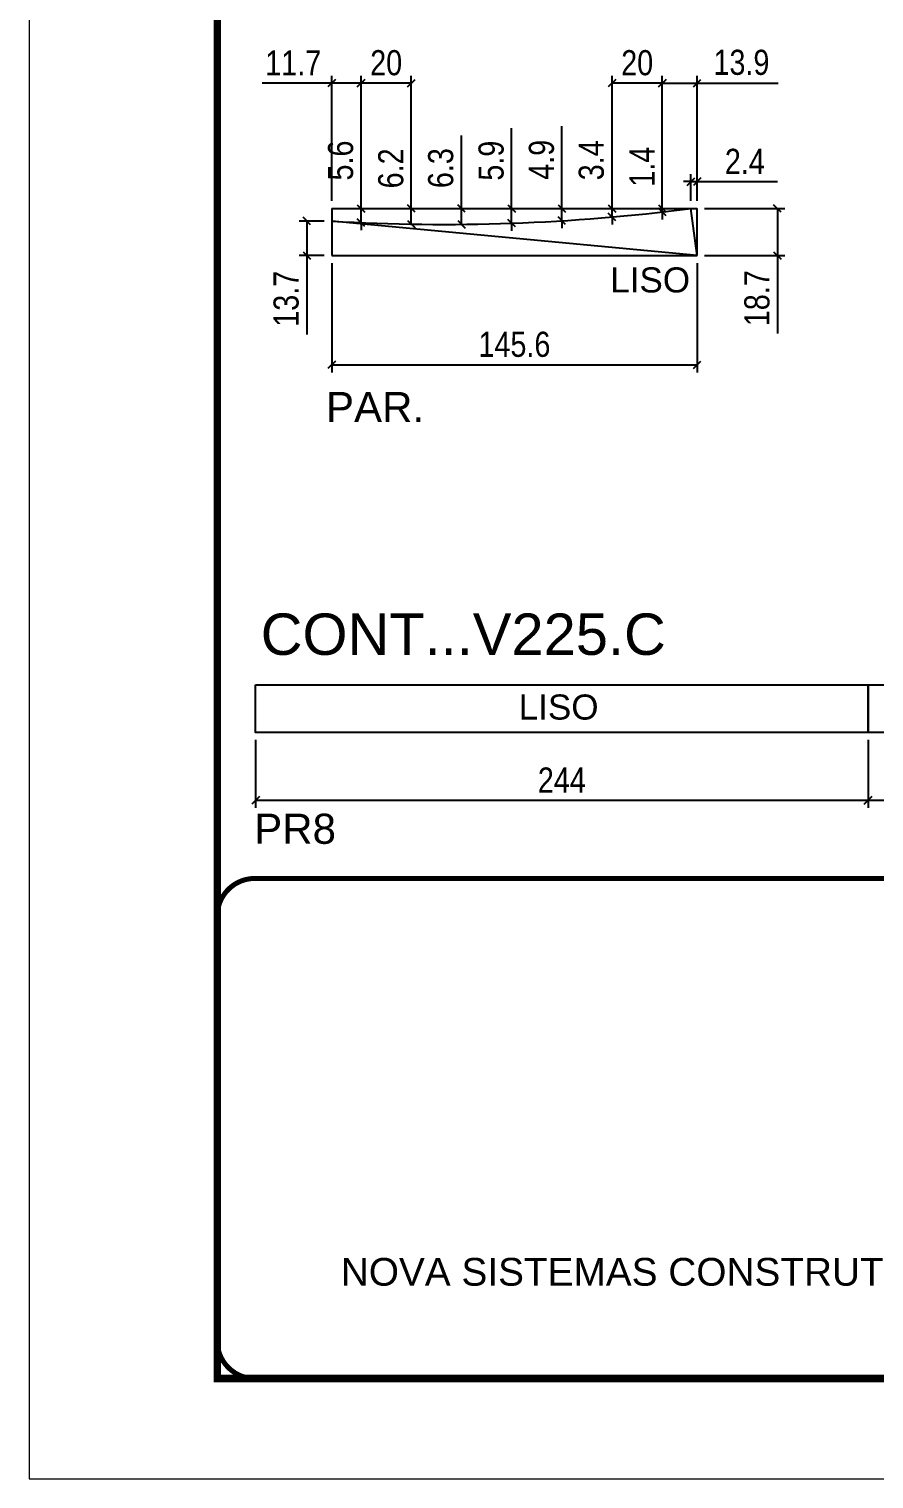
# Model space of a CAD drawing. Extents: x 5442 to 11695, y -218 to 3129.
# Drawn here: x 8625 to 8962, y -218 to 360 of the extents above; entities that cross this region are included whole.
import ezdxf
from ezdxf.enums import TextEntityAlignment as Align

# ---------------------------------------------------------------- set-up
doc = ezdxf.new("R2010")
doc.units = 0
doc.linetypes.add('CONTINUO', pattern=[0])
doc.linetypes.add('DASHED', pattern=[0.75, 0.5, -0.25])
for name, color, linetype in [('5', 5, 'Continuous'), ('COTA', 241, 'Continuous'), ('NOMENCLATURA', 7, 'Continuous'), ('Painéis', 200, 'Continuous')]:
    doc.layers.add(name, color=color, linetype=linetype)
for name, color, linetype, lineweight in [('Escoras', 2, 'Continuous', 25), ('Folhas', 255, 'Continuous', 9), ('Romaneio', 3, 'Continuous', 13), ('SARRAFO DE PRESSAO', 251, 'DASHED', 9)]:
    doc.layers.add(name, color=color, linetype=linetype, lineweight=lineweight)
doc.styles.add('ARIAL', font='arial.ttf')
doc.styles.add('COTA TECNICA-50', font='techl___.ttf', dxfattribs={"height": 10})
doc.styles.get("Standard").update_dxf_attribs({"font": 'arial.ttf'})
doc.dimstyles.new('COTA PAINEL-50', dxfattribs={"dimtxt": 10, "dimasz": 3, "dimexe": 3, "dimexo": 3, "dimgap": 3, "dimtad": 1, "dimdec": 1, "dimzin": 12, "dimdsep": 46, "dimtxsty": 'COTA TECNICA-50', "dimblk1": 'OBLIQUE', "dimblk2": 'OBLIQUE', "dimsah": 1, "dimcen": 0.9, "dimclrd": 4, "dimclre": 4, "dimclrt": 240, "dimadec": 1, "dimazin": 3, "dimtfac": 1, "dimtdec": 1, "dimtmove": 0, "dimatfit": 3, "dimfxl": 1, "dimtolj": 1, "dimtzin": 12, "dimarcsym": 0})

# ---------------------------------------------------------------- blocks, each defined once
blk = doc.blocks.new('9999999999')
at = {"color": 30, "linetype": 'CONTINUO', "const_width": 2}
blk.add_lwpolyline([(99583.98, 34230.21), (99583.98, 34414.45, 0.414214), (99568.98, 34429.45), (98228.98, 34429.45, 0.414214), (98213.98, 34414.45), (98213.98, 34245.21, 0.414214), (98228.98, 34230.21), (99583.98, 34230.21)], format="xyb", dxfattribs=at)
at = {"layer": 'Folhas'}
blk.add_lwpolyline([(98138.98, 34190.21), (99623.98, 34190.21), (99623.98, 35240.21), (98138.98, 35240.21)], close=True, dxfattribs=at)
at = {"layer": 'Folhas', "color": 30, "const_width": 3}
blk.add_lwpolyline([(98213.98, 34230.21), (99583.98, 34230.21), (99583.98, 35200.21), (98213.98, 35200.21)], close=True, dxfattribs=at)
at = {"color": 7, "linetype": 'Continuous', "ltscale": 5, "style": 'ARIAL'}
blk.add_text('NOVA SISTEMAS CONSTRUTIVOS', height=11.0592, dxfattribs=at).set_placement((98263.19, 34267.21))
blk = doc.blocks.new('_Oblique')
at = {"color": 0, "linetype": 'ByBlock', "lineweight": -2}
blk.add_line((-0.5, -0.5), (0.5, 0.5), dxfattribs=at)
blk = doc.blocks.new('*D1558')
at = {"layer": 'Defpoints', "color": 0, "linetype": 'ByBlock', "transparency": 16777216}
for p in [(8745.97, 269.29), (8891.52, 269.29), (8891.52, 225.73)]:
    blk.add_point(p, dxfattribs=at)
at = {"layer": 'Escoras', "color": 4, "linetype": 'ByBlock', "lineweight": -2, "transparency": 16777216}
for p, q in [((8745.97, 266.29), (8745.97, 222.73)), ((8891.52, 266.29), (8891.52, 222.73)), ((8745.97, 225.73), (8891.52, 225.73))]:
    blk.add_line(p, q, dxfattribs=at)
at = {"layer": 'Escoras', "color": 4, "linetype": 'ByBlock', "lineweight": -2, "transparency": 16777216, "xscale": 3, "yscale": 3, "zscale": 3, "rotation": 180}
blk.add_blockref('_Oblique', (8745.97, 225.73), dxfattribs=at)
at = {"layer": 'Escoras', "color": 4, "linetype": 'ByBlock', "lineweight": -2, "transparency": 16777216, "xscale": 3, "yscale": 3, "zscale": 3}
blk.add_blockref('_Oblique', (8891.52, 225.73), dxfattribs=at)
at = {"layer": 'Escoras', "color": 240, "linetype": 'ByBlock', "transparency": 16777216, "insert": (8818.74, 233.84), "char_height": 10, "attachment_point": 5, "style": 'COTA TECNICA-50'}
blk.add_mtext('\\A1;145.6', dxfattribs=at)
blk = doc.blocks.new('*D1559')
at = {"layer": 'Defpoints', "color": 0, "linetype": 'ByBlock', "transparency": 16777216}
for p in [(8891.52, 288.03), (8891.52, 269.29), (8923.49, 269.29)]:
    blk.add_point(p, dxfattribs=at)
at = {"layer": 'Escoras', "color": 4, "linetype": 'ByBlock', "lineweight": -2, "transparency": 16777216}
for p, q in [((8894.52, 288.03), (8926.49, 288.03)), ((8923.49, 288.03), (8923.49, 269.29)), ((8894.52, 269.29), (8926.49, 269.29)), ((8923.49, 269.29), (8923.49, 238.26))]:
    blk.add_line(p, q, dxfattribs=at)
at = {"layer": 'Escoras', "color": 4, "linetype": 'ByBlock', "lineweight": -2, "transparency": 16777216, "xscale": 3, "yscale": 3, "zscale": 3}
for p, rotation in [((8923.49, 288.03), 90), ((8923.49, 269.29), 270)]:
    blk.add_blockref('_Oblique', p, dxfattribs=dict(at, rotation=rotation))
at = {"layer": 'Escoras', "color": 240, "linetype": 'ByBlock', "transparency": 16777216, "insert": (8915.4, 252.27), "char_height": 10, "attachment_point": 5, "rotation": 90, "style": 'COTA TECNICA-50'}
blk.add_mtext('\\A1;18.7', dxfattribs=at)
blk = doc.blocks.new('*D1146')
at = {"layer": 'Defpoints', "color": 0, "linetype": 'ByBlock', "transparency": 16777216}
for p in [(8891.52, 298.72), (8889.08, 288.03), (8891.52, 288.03)]:
    blk.add_point(p, dxfattribs=at)
at = {"layer": 'Escoras', "color": 4, "linetype": 'ByBlock', "lineweight": -2, "transparency": 16777216}
for p, q in [((8889.08, 291.03), (8889.08, 301.72)), ((8891.52, 291.03), (8891.52, 301.72)), ((8889.08, 298.72), (8886.08, 298.72)), ((8889.08, 298.72), (8891.52, 298.72)), ((8891.52, 298.72), (8923.55, 298.72))]:
    blk.add_line(p, q, dxfattribs=at)
at = {"layer": 'Escoras', "color": 4, "linetype": 'ByBlock', "lineweight": -2, "transparency": 16777216, "xscale": 3, "yscale": 3, "zscale": 3}
blk.add_blockref('_Oblique', (8889.08, 298.72), dxfattribs=at)
at = {"layer": 'Escoras', "color": 4, "linetype": 'ByBlock', "lineweight": -2, "transparency": 16777216, "xscale": 3, "yscale": 3, "zscale": 3, "rotation": 180}
blk.add_blockref('_Oblique', (8891.52, 298.72), dxfattribs=at)
at = {"layer": 'Escoras', "color": 240, "linetype": 'ByBlock', "transparency": 16777216, "insert": (8910.53, 306.79), "char_height": 10, "attachment_point": 5, "style": 'COTA TECNICA-50'}
blk.add_mtext('\\A1;2.4', dxfattribs=at)
blk = doc.blocks.new('*D1147')
at = {"layer": 'Defpoints', "color": 0, "linetype": 'ByBlock', "transparency": 16777216}
for p in [(8877.64, 337.92), (8877.64, 288.03), (8891.52, 288.03)]:
    blk.add_point(p, dxfattribs=at)
at = {"layer": 'Escoras', "color": 4, "linetype": 'ByBlock', "lineweight": -2, "transparency": 16777216}
for p, q in [((8877.64, 291.03), (8877.64, 340.92)), ((8891.52, 291.03), (8891.52, 340.92)), ((8877.64, 337.92), (8891.52, 337.92)), ((8891.52, 337.92), (8923.83, 337.92))]:
    blk.add_line(p, q, dxfattribs=at)
at = {"layer": 'Escoras', "color": 4, "linetype": 'ByBlock', "lineweight": -2, "transparency": 16777216, "xscale": 3, "yscale": 3, "zscale": 3, "rotation": 180}
blk.add_blockref('_Oblique', (8877.64, 337.92), dxfattribs=at)
at = {"layer": 'Escoras', "color": 4, "linetype": 'ByBlock', "lineweight": -2, "transparency": 16777216, "xscale": 3, "yscale": 3, "zscale": 3}
blk.add_blockref('_Oblique', (8891.52, 337.92), dxfattribs=at)
at = {"layer": 'Escoras', "color": 240, "linetype": 'ByBlock', "transparency": 16777216, "insert": (8909.18, 346.17), "char_height": 10, "attachment_point": 5, "style": 'COTA TECNICA-50'}
blk.add_mtext('\\A1;13.9', dxfattribs=at)
blk = doc.blocks.new('*D1148')
at = {"layer": 'Defpoints', "color": 0, "linetype": 'ByBlock', "transparency": 16777216}
for p in [(8857.64, 337.92), (8857.64, 288.03), (8877.64, 288.03)]:
    blk.add_point(p, dxfattribs=at)
at = {"layer": 'Escoras', "color": 4, "linetype": 'ByBlock', "lineweight": -2, "transparency": 16777216}
for p, q in [((8857.64, 291.03), (8857.64, 340.92)), ((8877.64, 291.03), (8877.64, 340.92)), ((8877.64, 337.92), (8857.64, 337.92))]:
    blk.add_line(p, q, dxfattribs=at)
at = {"layer": 'Escoras', "color": 4, "linetype": 'ByBlock', "lineweight": -2, "transparency": 16777216, "xscale": 3, "yscale": 3, "zscale": 3, "rotation": 180}
blk.add_blockref('_Oblique', (8857.64, 337.92), dxfattribs=at)
at = {"layer": 'Escoras', "color": 4, "linetype": 'ByBlock', "lineweight": -2, "transparency": 16777216, "xscale": 3, "yscale": 3, "zscale": 3}
blk.add_blockref('_Oblique', (8877.64, 337.92), dxfattribs=at)
at = {"layer": 'Escoras', "color": 240, "linetype": 'ByBlock', "transparency": 16777216, "insert": (8867.64, 346.02), "char_height": 10, "attachment_point": 5, "style": 'COTA TECNICA-50'}
blk.add_mtext('\\A1;20', dxfattribs=at)
blk = doc.blocks.new('*D1149')
at = {"layer": 'Defpoints', "color": 0, "linetype": 'ByBlock', "transparency": 16777216}
for p in [(8745.97, 337.92), (8745.97, 288.03), (8757.64, 288.03)]:
    blk.add_point(p, dxfattribs=at)
at = {"layer": 'Escoras', "color": 4, "linetype": 'ByBlock', "lineweight": -2, "transparency": 16777216}
for p, q in [((8745.97, 291.03), (8745.97, 340.92)), ((8757.64, 291.03), (8757.64, 340.92)), ((8745.97, 337.92), (8718.27, 337.92)), ((8757.64, 337.92), (8745.97, 337.92))]:
    blk.add_line(p, q, dxfattribs=at)
at = {"layer": 'Escoras', "color": 4, "linetype": 'ByBlock', "lineweight": -2, "transparency": 16777216, "xscale": 3, "yscale": 3, "zscale": 3, "rotation": 180}
blk.add_blockref('_Oblique', (8745.97, 337.92), dxfattribs=at)
at = {"layer": 'Escoras', "color": 4, "linetype": 'ByBlock', "lineweight": -2, "transparency": 16777216, "xscale": 3, "yscale": 3, "zscale": 3}
blk.add_blockref('_Oblique', (8757.64, 337.92), dxfattribs=at)
at = {"layer": 'Escoras', "color": 240, "linetype": 'ByBlock', "transparency": 16777216, "insert": (8730.62, 345.99), "char_height": 10, "attachment_point": 5, "style": 'COTA TECNICA-50'}
blk.add_mtext('\\A1;11.7', dxfattribs=at)
blk = doc.blocks.new('*D1150')
at = {"layer": 'Defpoints', "color": 0, "linetype": 'ByBlock', "transparency": 16777216}
for p in [(8757.64, 337.92), (8757.64, 288.03), (8777.64, 288.03)]:
    blk.add_point(p, dxfattribs=at)
at = {"layer": 'Escoras', "color": 4, "linetype": 'ByBlock', "lineweight": -2, "transparency": 16777216}
for p, q in [((8757.64, 291.03), (8757.64, 340.92)), ((8777.64, 291.03), (8777.64, 340.92)), ((8777.64, 337.92), (8757.64, 337.92))]:
    blk.add_line(p, q, dxfattribs=at)
at = {"layer": 'Escoras', "color": 4, "linetype": 'ByBlock', "lineweight": -2, "transparency": 16777216, "xscale": 3, "yscale": 3, "zscale": 3, "rotation": 180}
blk.add_blockref('_Oblique', (8757.64, 337.92), dxfattribs=at)
at = {"layer": 'Escoras', "color": 4, "linetype": 'ByBlock', "lineweight": -2, "transparency": 16777216, "xscale": 3, "yscale": 3, "zscale": 3}
blk.add_blockref('_Oblique', (8777.64, 337.92), dxfattribs=at)
at = {"layer": 'Escoras', "color": 240, "linetype": 'ByBlock', "transparency": 16777216, "insert": (8767.64, 346.02), "char_height": 10, "attachment_point": 5, "style": 'COTA TECNICA-50'}
blk.add_mtext('\\A1;20', dxfattribs=at)
blk = doc.blocks.new('*D1151')
at = {"layer": 'Defpoints', "color": 0, "linetype": 'ByBlock', "transparency": 16777216}
for p in [(8757.64, 288.03), (8757.64, 288.03), (8757.64, 282.39)]:
    blk.add_point(p, dxfattribs=at)
at = {"layer": 'Escoras', "color": 4, "linetype": 'ByBlock', "lineweight": -2, "transparency": 16777216}
for p, q in [((8757.64, 288.03), (8757.64, 320.19)), ((8757.64, 282.39), (8757.64, 288.03)), ((8760.64, 288.03), (8760.64, 288.03)), ((8757.64, 282.39), (8757.64, 279.39)), ((8760.64, 282.39), (8760.64, 282.39))]:
    blk.add_line(p, q, dxfattribs=at)
at = {"layer": 'Escoras', "color": 4, "linetype": 'ByBlock', "lineweight": -2, "transparency": 16777216, "xscale": 3, "yscale": 3, "zscale": 3}
for p, rotation in [((8757.64, 288.03), 270), ((8757.64, 282.39), 90)]:
    blk.add_blockref('_Oblique', p, dxfattribs=dict(at, rotation=rotation))
at = {"layer": 'Escoras', "color": 240, "linetype": 'ByBlock', "transparency": 16777216, "insert": (8749.53, 307.11), "char_height": 10, "attachment_point": 5, "rotation": 90, "style": 'COTA TECNICA-50'}
blk.add_mtext('\\A1;5.6', dxfattribs=at)
blk = doc.blocks.new('*D1152')
at = {"layer": 'Defpoints', "color": 0, "linetype": 'ByBlock', "transparency": 16777216}
for p in [(8777.64, 288.03), (8777.64, 288.03), (8777.64, 281.79)]:
    blk.add_point(p, dxfattribs=at)
at = {"layer": 'Escoras', "color": 4, "linetype": 'ByBlock', "lineweight": -2, "transparency": 16777216}
for p, q in [((8777.64, 288.03), (8777.64, 316.93)), ((8777.64, 281.79), (8777.64, 288.03)), ((8780.64, 288.03), (8780.64, 288.03)), ((8780.64, 281.79), (8780.64, 281.79))]:
    blk.add_line(p, q, dxfattribs=at)
at = {"layer": 'Escoras', "color": 4, "linetype": 'ByBlock', "lineweight": -2, "transparency": 16777216, "xscale": 3, "yscale": 3, "zscale": 3}
for p, rotation in [((8777.64, 288.03), 90), ((8777.64, 281.79), 270)]:
    blk.add_blockref('_Oblique', p, dxfattribs=dict(at, rotation=rotation))
at = {"layer": 'Escoras', "color": 240, "linetype": 'ByBlock', "transparency": 16777216, "insert": (8769.54, 303.98), "char_height": 10, "attachment_point": 5, "rotation": 90, "style": 'COTA TECNICA-50'}
blk.add_mtext('\\A1;6.2', dxfattribs=at)
blk = doc.blocks.new('*D1153')
at = {"layer": 'Defpoints', "color": 0, "linetype": 'ByBlock', "transparency": 16777216}
for p in [(8797.64, 288.03), (8797.64, 288.03), (8797.64, 281.71)]:
    blk.add_point(p, dxfattribs=at)
at = {"layer": 'Escoras', "color": 4, "linetype": 'ByBlock', "lineweight": -2, "transparency": 16777216}
for p, q in [((8797.64, 288.03), (8797.64, 317.13)), ((8797.64, 281.71), (8797.64, 288.03)), ((8800.64, 288.03), (8800.64, 288.03)), ((8800.64, 281.71), (8800.64, 281.71))]:
    blk.add_line(p, q, dxfattribs=at)
at = {"layer": 'Escoras', "color": 4, "linetype": 'ByBlock', "lineweight": -2, "transparency": 16777216, "xscale": 3, "yscale": 3, "zscale": 3}
for p, rotation in [((8797.64, 288.03), 90), ((8797.64, 281.71), 270)]:
    blk.add_blockref('_Oblique', p, dxfattribs=dict(at, rotation=rotation))
at = {"layer": 'Escoras', "color": 240, "linetype": 'ByBlock', "transparency": 16777216, "insert": (8789.42, 304.08), "char_height": 10, "attachment_point": 5, "rotation": 90, "style": 'COTA TECNICA-50'}
blk.add_mtext('\\A1;6.3', dxfattribs=at)
blk = doc.blocks.new('*D1154')
at = {"layer": 'Defpoints', "color": 0, "linetype": 'ByBlock', "transparency": 16777216}
for p in [(8817.64, 288.03), (8817.64, 288.03), (8817.64, 282.15)]:
    blk.add_point(p, dxfattribs=at)
at = {"layer": 'Escoras', "color": 4, "linetype": 'ByBlock', "lineweight": -2, "transparency": 16777216}
for p, q in [((8817.64, 288.03), (8817.64, 320.07)), ((8817.64, 282.15), (8817.64, 288.03)), ((8820.64, 288.03), (8820.64, 288.03)), ((8817.64, 282.15), (8817.64, 279.15)), ((8820.64, 282.15), (8820.64, 282.15))]:
    blk.add_line(p, q, dxfattribs=at)
at = {"layer": 'Escoras', "color": 4, "linetype": 'ByBlock', "lineweight": -2, "transparency": 16777216, "xscale": 3, "yscale": 3, "zscale": 3}
for p, rotation in [((8817.64, 288.03), 270), ((8817.64, 282.15), 90)]:
    blk.add_blockref('_Oblique', p, dxfattribs=dict(at, rotation=rotation))
at = {"layer": 'Escoras', "color": 240, "linetype": 'ByBlock', "transparency": 16777216, "insert": (8809.5, 307.05), "char_height": 10, "attachment_point": 5, "rotation": 90, "style": 'COTA TECNICA-50'}
blk.add_mtext('\\A1;5.9', dxfattribs=at)
blk = doc.blocks.new('*D1155')
at = {"layer": 'Defpoints', "color": 0, "linetype": 'ByBlock', "transparency": 16777216}
for p in [(8837.64, 288.03), (8837.64, 288.03), (8837.64, 283.12)]:
    blk.add_point(p, dxfattribs=at)
at = {"layer": 'Escoras', "color": 4, "linetype": 'ByBlock', "lineweight": -2, "transparency": 16777216}
for p, q in [((8837.64, 288.03), (8837.64, 320.77)), ((8837.64, 283.12), (8837.64, 288.03)), ((8837.64, 283.12), (8837.64, 280.12)), ((8840.64, 288.03), (8840.64, 288.03)), ((8840.64, 283.12), (8840.64, 283.12))]:
    blk.add_line(p, q, dxfattribs=at)
at = {"layer": 'Escoras', "color": 4, "linetype": 'ByBlock', "lineweight": -2, "transparency": 16777216, "xscale": 3, "yscale": 3, "zscale": 3}
for p, rotation in [((8837.64, 288.03), 270), ((8837.64, 283.12), 90)]:
    blk.add_blockref('_Oblique', p, dxfattribs=dict(at, rotation=rotation))
at = {"layer": 'Escoras', "color": 240, "linetype": 'ByBlock', "transparency": 16777216, "insert": (8829.54, 307.4), "char_height": 10, "attachment_point": 5, "rotation": 90, "style": 'COTA TECNICA-50'}
blk.add_mtext('\\A1;4.9', dxfattribs=at)
blk = doc.blocks.new('*D1156')
at = {"layer": 'Defpoints', "color": 0, "linetype": 'ByBlock', "transparency": 16777216}
for p in [(8857.64, 288.03), (8857.64, 288.03), (8857.64, 284.61)]:
    blk.add_point(p, dxfattribs=at)
at = {"layer": 'Escoras', "color": 4, "linetype": 'ByBlock', "lineweight": -2, "transparency": 16777216}
for p, q in [((8857.64, 288.03), (8857.64, 320.38)), ((8857.64, 284.61), (8857.64, 288.03)), ((8857.64, 284.61), (8857.64, 281.61)), ((8860.64, 288.03), (8860.64, 288.03)), ((8860.64, 284.61), (8860.64, 284.61))]:
    blk.add_line(p, q, dxfattribs=at)
at = {"layer": 'Escoras', "color": 4, "linetype": 'ByBlock', "lineweight": -2, "transparency": 16777216, "xscale": 3, "yscale": 3, "zscale": 3}
for p, rotation in [((8857.64, 288.03), 270), ((8857.64, 284.61), 90)]:
    blk.add_blockref('_Oblique', p, dxfattribs=dict(at, rotation=rotation))
at = {"layer": 'Escoras', "color": 240, "linetype": 'ByBlock', "transparency": 16777216, "insert": (8849.42, 307.2), "char_height": 10, "attachment_point": 5, "rotation": 90, "style": 'COTA TECNICA-50'}
blk.add_mtext('\\A1;3.4', dxfattribs=at)
blk = doc.blocks.new('*D1157')
at = {"layer": 'Defpoints', "color": 0, "linetype": 'ByBlock', "transparency": 16777216}
for p in [(8877.64, 288.03), (8877.64, 288.03), (8877.64, 286.63)]:
    blk.add_point(p, dxfattribs=at)
at = {"layer": 'Escoras', "color": 4, "linetype": 'ByBlock', "lineweight": -2, "transparency": 16777216}
for p, q in [((8877.64, 288.03), (8877.64, 315.28)), ((8877.64, 286.63), (8877.64, 288.03)), ((8877.64, 286.63), (8877.64, 283.63)), ((8880.64, 288.03), (8880.64, 288.03)), ((8880.64, 286.63), (8880.64, 286.63))]:
    blk.add_line(p, q, dxfattribs=at)
at = {"layer": 'Escoras', "color": 4, "linetype": 'ByBlock', "lineweight": -2, "transparency": 16777216, "xscale": 3, "yscale": 3, "zscale": 3}
for p, rotation in [((8877.64, 288.03), 270), ((8877.64, 286.63), 90)]:
    blk.add_blockref('_Oblique', p, dxfattribs=dict(at, rotation=rotation))
at = {"layer": 'Escoras', "color": 240, "linetype": 'ByBlock', "transparency": 16777216, "insert": (8869.57, 304.65), "char_height": 10, "attachment_point": 5, "rotation": 90, "style": 'COTA TECNICA-50'}
blk.add_mtext('\\A1;1.4', dxfattribs=at)
blk = doc.blocks.new('*D1501')
at = {"layer": 'Defpoints', "color": 0, "linetype": 'ByBlock', "transparency": 16777216}
for p in [(8745.97, 282.99), (8736.05, 269.29), (8745.97, 269.29)]:
    blk.add_point(p, dxfattribs=at)
at = {"layer": 'Escoras', "color": 4, "linetype": 'ByBlock', "lineweight": -2, "transparency": 16777216}
for p, q in [((8742.97, 282.99), (8733.05, 282.99)), ((8736.05, 282.99), (8736.05, 269.29)), ((8742.97, 269.29), (8733.05, 269.29)), ((8736.05, 269.29), (8736.05, 237.81))]:
    blk.add_line(p, q, dxfattribs=at)
at = {"layer": 'Escoras', "color": 4, "linetype": 'ByBlock', "lineweight": -2, "transparency": 16777216, "xscale": 3, "yscale": 3, "zscale": 3}
for p, rotation in [((8736.05, 282.99), 90), ((8736.05, 269.29), 270)]:
    blk.add_blockref('_Oblique', p, dxfattribs=dict(at, rotation=rotation))
at = {"layer": 'Escoras', "color": 240, "linetype": 'ByBlock', "transparency": 16777216, "insert": (8727.83, 252.05), "char_height": 10, "attachment_point": 5, "rotation": 90, "style": 'COTA TECNICA-50'}
blk.add_mtext('\\A1;13.7', dxfattribs=at)
blk = doc.blocks.new('*D1523')
at = {"layer": 'COTA', "color": 4, "linetype": 'ByBlock', "lineweight": -2, "transparency": 16777216}
for p, q in [((8715.62, 76.28), (8715.62, 49.25)), ((8959.62, 76.28), (8959.62, 49.25)), ((8715.62, 52.25), (8959.62, 52.25))]:
    blk.add_line(p, q, dxfattribs=at)
at = {"layer": 'Defpoints', "color": 0, "linetype": 'ByBlock', "transparency": 16777216}
for p in [(8715.62, 79.28), (8959.62, 79.28), (8959.62, 52.25)]:
    blk.add_point(p, dxfattribs=at)
at = {"layer": 'COTA', "color": 4, "linetype": 'ByBlock', "lineweight": -2, "transparency": 16777216, "xscale": 3, "yscale": 3, "zscale": 3, "rotation": 180}
blk.add_blockref('_Oblique', (8715.62, 52.25), dxfattribs=at)
at = {"layer": 'COTA', "color": 4, "linetype": 'ByBlock', "lineweight": -2, "transparency": 16777216, "xscale": 3, "yscale": 3, "zscale": 3}
blk.add_blockref('_Oblique', (8959.62, 52.25), dxfattribs=at)
at = {"layer": 'COTA', "color": 240, "linetype": 'ByBlock', "transparency": 16777216, "insert": (8837.62, 60.33), "char_height": 10, "attachment_point": 5, "style": 'COTA TECNICA-50'}
blk.add_mtext('\\A1;244', dxfattribs=at)
blk = doc.blocks.new('*D1524')
at = {"layer": 'COTA', "color": 4, "linetype": 'ByBlock', "lineweight": -2, "transparency": 16777216}
for p, q in [((8959.62, 76.28), (8959.62, 49.25)), ((9203.62, 76.28), (9203.62, 49.25)), ((8959.62, 52.25), (9203.62, 52.25))]:
    blk.add_line(p, q, dxfattribs=at)
at = {"layer": 'Defpoints', "color": 0, "linetype": 'ByBlock', "transparency": 16777216}
for p in [(8959.62, 79.28), (9203.62, 79.28), (9203.62, 52.25)]:
    blk.add_point(p, dxfattribs=at)
at = {"layer": 'COTA', "color": 4, "linetype": 'ByBlock', "lineweight": -2, "transparency": 16777216, "xscale": 3, "yscale": 3, "zscale": 3, "rotation": 180}
blk.add_blockref('_Oblique', (8959.62, 52.25), dxfattribs=at)
at = {"layer": 'COTA', "color": 4, "linetype": 'ByBlock', "lineweight": -2, "transparency": 16777216, "xscale": 3, "yscale": 3, "zscale": 3}
blk.add_blockref('_Oblique', (9203.62, 52.25), dxfattribs=at)
at = {"layer": 'COTA', "color": 240, "linetype": 'ByBlock', "transparency": 16777216, "insert": (9081.62, 60.33), "char_height": 10, "attachment_point": 5, "style": 'COTA TECNICA-50'}
blk.add_mtext('\\A1;244', dxfattribs=at)

msp = doc.modelspace()

# ---------------------------------------------------------------- linework, layer by layer
at = {"linetype": 'Continuous'}
for q in [(8889.08, 288.03), (8745.97, 282.99)]:
    msp.add_line((8891.52, 269.29), q, dxfattribs=at)
msp.add_arc((8790.72, 1046.05), 764.37, 266.64311, 277.3934, dxfattribs=at)
at = {"layer": 'Painéis', "linetype": 'Continuous'}
for p, q in [((8745.97, 288.03), (8891.52, 288.03)), ((8745.97, 288.03), (8745.97, 269.29)), ((8891.52, 269.29), (8891.52, 288.03)), ((8745.97, 269.29), (8891.52, 269.29))]:
    msp.add_line(p, q, dxfattribs=at)
for points in [[(8715.62, 98.28), (8959.62, 98.28), (8959.62, 79.28), (8715.62, 79.28)], [(8959.62, 98.28), (9203.62, 98.28), (9203.62, 79.28), (8959.62, 79.28)]]:
    msp.add_lwpolyline(points, close=True, dxfattribs=at)

# ---------------------------------------------------------------- block references
at = {"layer": 'SARRAFO DE PRESSAO', "color": 6, "linetype": 'ByBlock'}
msp.add_blockref('9999999999', (-89513.62, -34408.31), dxfattribs=at)

# ---------------------------------------------------------------- texts
at = {"layer": '5', "linetype": 'Continuous'}
for s, rotation, p in [('PAR.', 0.00004, (8743.65, 202.9)), ('PR8', 359.99996, (8715.05, 34.92))]:
    msp.add_text(s, height=12, rotation=rotation, dxfattribs=at).set_placement(p)
at = {"layer": 'NOMENCLATURA', "linetype": 'Continuous'}
msp.add_text('CONT...V225.C', height=16.5, dxfattribs=at).set_placement((8717.67, 110.18))
at = {"layer": 'Romaneio', "color": 7, "style": 'ARIAL'}
for p in [(8872.81, 259.56), (8836.35, 89.41)]:
    msp.add_text('LISO', height=10, dxfattribs=at).set_placement(p, align=Align.MIDDLE_CENTER)

# ---------------------------------------------------------------- dimensions: what is measured, and where the dimension line sits
at = {"layer": 'COTA', "linetype": 'ByBlock'}
for p1, p2, picture, middle in [((8715.62, 79.28), (8959.62, 79.28), '*D1523', (8837.62, 60.33)), ((8959.62, 79.28), (9203.62, 79.28), '*D1524', (9081.62, 60.33))]:
    dim = msp.add_aligned_dim(p1=p1, p2=p2, distance=-27.03, dimstyle='COTA PAINEL-50', override={"dimarcsym": 1}, dxfattribs=at)
    dim.commit()
    dim.dimension.update_dxf_attribs({"geometry": picture, "text_midpoint": middle})
at = {"layer": 'Escoras', "linetype": 'ByBlock'}
for base, p1, p2, picture, middle in [((8745.97, 337.92), (8757.64, 288.03), (8745.97, 288.03), '*D1149', (8730.62, 345.99)), ((8891.52, 298.72), (8889.08, 288.03), (8891.52, 288.03), '*D1146', (8910.53, 306.79)), ((8891.516, 225.7321), (8745.9657, 269.291), (8891.516, 269.291), '*D1558', (8818.7409, 233.8417))]:
    dim = msp.add_linear_dim(base=base, p1=p1, p2=p2, dimstyle='COTA PAINEL-50', override={"dimarcsym": 1}, dxfattribs=at)
    dim.commit()
    dim.dimension.update_dxf_attribs({"geometry": picture, "text_midpoint": middle})
for base, p1, p2, picture, middle in [((8757.64, 337.92), (8777.64, 288.03), (8757.64, 288.03), '*D1150', (8767.64, 337.92)), ((8857.64, 337.92), (8877.64, 288.03), (8857.64, 288.03), '*D1148', (8867.64, 337.92)), ((8877.64, 337.92), (8891.52, 288.03), (8877.64, 288.03), '*D1147', (8909.18, 337.92))]:
    dim = msp.add_linear_dim(base=base, p1=p1, p2=p2, dimstyle='COTA PAINEL-50', override={"dimarcsym": 1}, dxfattribs=at)
    dim.commit()
    dim.dimension.update_dxf_attribs({"geometry": picture, "text_midpoint": middle, "dimtype": 160})
for base, p1, p2, picture, middle in [((8757.64, 288.03), (8757.64, 282.39), (8757.64, 288.03), '*D1151', (8749.53, 307.11)), ((8817.64, 288.03), (8817.64, 282.15), (8817.64, 288.03), '*D1154', (8809.5, 307.05)), ((8837.64, 288.03), (8837.64, 283.12), (8837.64, 288.03), '*D1155', (8829.54, 307.4)), ((8857.64, 288.03), (8857.64, 284.61), (8857.64, 288.03), '*D1156', (8849.42, 307.2)), ((8777.64, 288.03), (8777.64, 281.79), (8777.64, 288.03), '*D1152', (8769.54, 303.98)), ((8797.64, 288.03), (8797.64, 281.71), (8797.64, 288.03), '*D1153', (8789.42, 304.08)), ((8877.64, 288.03), (8877.64, 286.63), (8877.64, 288.03), '*D1157', (8869.57, 304.65)), ((8923.49, 269.29), (8891.52, 288.03), (8891.52, 269.29), '*D1559', (8915.4, 252.27)), ((8736.05, 269.29), (8745.97, 282.99), (8745.97, 269.29), '*D1501', (8727.83, 252.05))]:
    dim = msp.add_linear_dim(base=base, p1=p1, p2=p2, angle=90, dimstyle='COTA PAINEL-50', override={"dimarcsym": 1}, dxfattribs=at)
    dim.commit()
    dim.dimension.update_dxf_attribs({"geometry": picture, "text_midpoint": middle})

doc.saveas('drawing.dxf')
